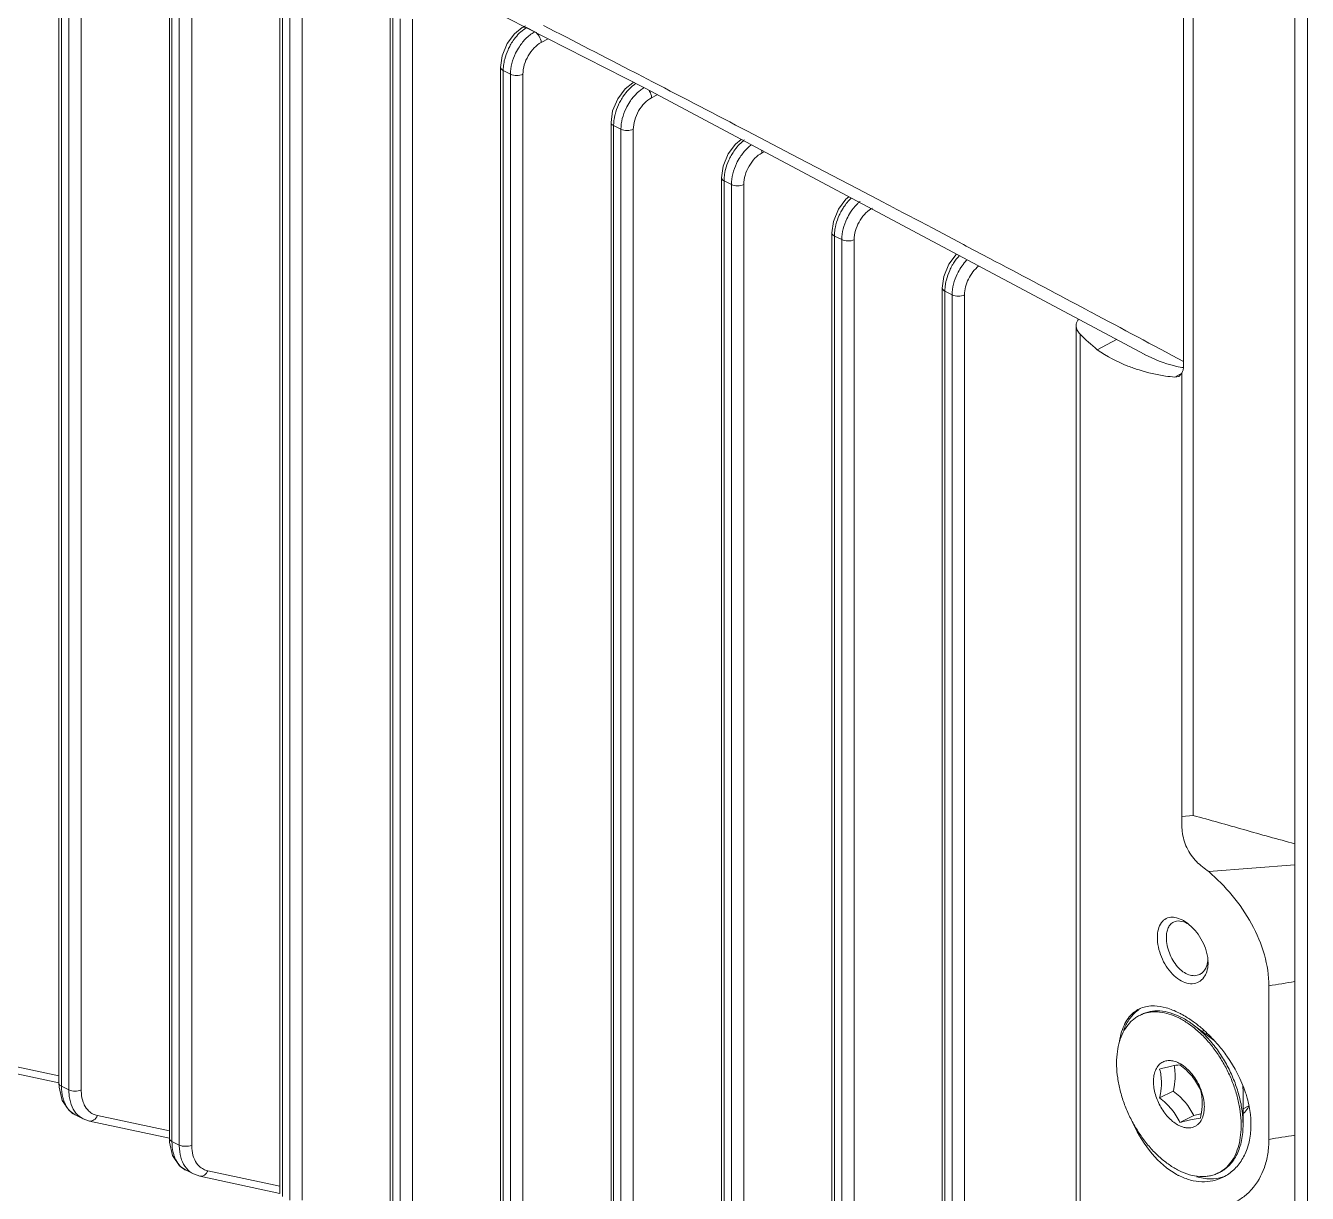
# Model space of a CAD drawing. Header units: millimetres. Extents: x 0 to 9253, y 0 to 2730.
# Drawn here: x 2723.4 to 2795.7, y 1923.4 to 1989.2 of the extents above; entities that cross this region are included whole.
import ezdxf

# ---------------------------------------------------------------- set-up
doc = ezdxf.new("R2010")
doc.units = ezdxf.units.MM
doc.layers.get('0').update_dxf_attribs({"lineweight": 13})

msp = doc.modelspace()

# ---------------------------------------------------------------- linework, layer by layer
at = {"lineweight": 9}
for p, q in [((2795.667, 2145.333), (2795.667, 1807.583)), ((2789.232, 1944.663), (2789.232, 2015.678)), ((2794.96, 1926.635), (2794.96, 2014.087)), ((2726.501, 2001.939), (2758.343, 1985.662)), ((2725.311, 1929.575), (2725.311, 1999.291)), ((2725.457, 1929.398), (2725.457, 1999.114)), ((2725.87, 1998.908), (2725.87, 1929.192)), ((2726.568, 1998.903), (2726.568, 1929.187)), ((2731.534, 1926.464), (2731.534, 1996.179)), ((2731.68, 1926.287), (2731.68, 1996.003)), ((2732.092, 1995.796), (2732.092, 1926.081)), ((2732.79, 1995.792), (2732.79, 1926.076)), ((2737.756, 1923.352), (2737.756, 1993.068)), ((2737.903, 1923.176), (2737.903, 1992.891)), ((2738.315, 1992.685), (2738.315, 1922.969)), ((2739.013, 1992.681), (2739.013, 1922.965)), ((2788.688, 1990.68), (2788.688, 1969.964)), ((2743.979, 1920.241), (2743.979, 1989.957)), ((2744.125, 1920.064), (2744.125, 1989.78)), ((2744.537, 1989.574), (2744.537, 1919.858)), ((2745.235, 1989.569), (2745.235, 1919.854)), ((2750.992, 1988.742), (2750.576, 1988.183)), ((2751.425, 1989.089), (2750.992, 1988.742)), ((2751.425, 1989.089), (2751.597, 1989.191)), ((2751.661, 1989.082), (2752.126, 1988.849)), ((2750.576, 1988.183), (2750.292, 1987.495)), ((2752.88, 1988.454), (2752.489, 1988.245)), ((2750.292, 1987.495), (2750.201, 1986.845)), ((2750.201, 1917.13), (2750.201, 1986.846)), ((2750.348, 1986.669), (2750.76, 1986.463)), ((2750.348, 1916.953), (2750.348, 1986.669)), ((2750.76, 1986.463), (2750.76, 1916.747)), ((2751.458, 1986.458), (2751.458, 1916.742)), ((2757.765, 1986.545), (2757.909, 1986.471)), ((2757.909, 1986.471), (2758.76, 1986.03)), ((2757.647, 1985.977), (2757.214, 1985.631)), ((2757.647, 1985.977), (2757.648, 1985.977)), ((2756.799, 1985.072), (2756.514, 1984.384)), ((2757.214, 1985.631), (2756.799, 1985.072)), ((2758.343, 1985.662), (2786.498, 1970.662)), ((2759.022, 1985.3), (2758.712, 1985.133)), ((2756.514, 1984.384), (2756.424, 1983.734)), ((2756.424, 1914.019), (2756.424, 1983.734)), ((2756.57, 1983.557), (2756.983, 1983.351)), ((2756.57, 1913.842), (2756.57, 1983.557)), ((2756.983, 1983.351), (2756.983, 1913.636)), ((2757.68, 1983.347), (2757.68, 1913.631)), ((2764.115, 1983.244), (2766.577, 1981.958)), ((2763.437, 1982.519), (2763.021, 1981.961)), ((2763.758, 1982.777), (2763.437, 1982.519)), ((2763.021, 1981.961), (2762.737, 1981.272)), ((2765.054, 1982.086), (2764.934, 1982.022)), ((2766.577, 1981.958), (2770.295, 1980.01)), ((2762.737, 1981.272), (2762.646, 1980.623)), ((2762.646, 1910.907), (2762.646, 1980.623)), ((2762.793, 1980.446), (2763.205, 1980.24)), ((2762.793, 1910.731), (2762.793, 1980.446)), ((2763.205, 1980.24), (2763.205, 1910.524)), ((2763.903, 1980.235), (2763.903, 1910.52)), ((2770.295, 1980.01), (2771.803, 1979.217)), ((2769.659, 1979.408), (2769.244, 1978.85)), ((2769.828, 1979.543), (2769.659, 1979.408)), ((2769.244, 1978.85), (2768.959, 1978.161)), ((2771.803, 1979.217), (2771.921, 1979.155)), ((2771.921, 1979.155), (2772.112, 1979.055)), ((2772.112, 1979.055), (2772.528, 1978.836)), ((2772.528, 1978.836), (2772.961, 1978.607)), ((2772.961, 1978.607), (2773.841, 1978.144)), ((2768.959, 1978.161), (2768.869, 1977.511)), ((2773.841, 1978.144), (2774.553, 1977.768)), ((2768.869, 1907.796), (2768.869, 1977.512)), ((2769.015, 1977.335), (2769.428, 1977.129)), ((2769.015, 1907.619), (2769.015, 1977.335)), ((2769.428, 1977.129), (2769.428, 1907.413)), ((2770.125, 1977.124), (2770.125, 1907.409)), ((2774.553, 1977.768), (2776.284, 1976.855)), ((2776.284, 1976.855), (2776.447, 1976.769)), ((2776.447, 1976.769), (2777.772, 1976.068)), ((2775.466, 1975.738), (2775.182, 1975.05)), ((2775.882, 1976.297), (2775.466, 1975.738)), ((2775.182, 1975.05), (2775.091, 1974.4)), ((2775.091, 1904.685), (2775.091, 1974.4)), ((2775.238, 1974.224), (2775.65, 1974.018)), ((2775.238, 1904.508), (2775.238, 1974.224)), ((2775.65, 1974.018), (2775.65, 1904.302)), ((2776.348, 1974.013), (2776.348, 1904.297)), ((2782.678, 1973.465), (2783.164, 1973.206)), ((2783.164, 1973.206), (2783.289, 1973.14)), ((2783.289, 1973.14), (2783.428, 1973.066)), ((2783.428, 1973.066), (2783.488, 1973.034)), ((2782.636, 1972.276), (2782.636, 1847.031)), ((2782.859, 1846.574), (2782.859, 1971.802)), ((2784.91, 1971.508), (2783.826, 1970.918)), ((2788.686, 1969.928), (2788.593, 1969.919)), ((2788.19, 1969.375), (2788.593, 1969.604)), ((2788.427, 1969.422), (2788.19, 1969.375)), ((2788.596, 1969.607), (2788.427, 1969.422)), ((2788.599, 1944.606), (2788.596, 1969.607)), ((2788.599, 1944.606), (2789.232, 1944.663)), ((2790.108, 1941.497), (2794.96, 1941.882)), ((2790.067, 1936.506), (2790.072, 1936.354)), ((2793.499, 1926.4), (2793.499, 1935.052)), ((2721.252, 1930.854), (2725.311, 1929.983)), ((2720.803, 1930.547), (2725.312, 1929.579)), ((2725.311, 1929.575), (2725.32, 1929.344)), ((2725.457, 1929.398), (2725.87, 1929.192)), ((2725.32, 1929.344), (2725.49, 1928.599)), ((2725.49, 1928.599), (2725.881, 1928.021)), ((2725.881, 1928.021), (2726.232, 1927.779)), ((2726.22, 1927.784), (2726.669, 1927.56)), ((2726.67, 1927.56), (2727.026, 1927.435)), ((2727.025, 1927.435), (2731.534, 1926.468)), ((2727.025, 1927.435), (2727.026, 1927.435)), ((2727.475, 1927.743), (2731.534, 1926.872)), ((2794.96, 1920.032), (2794.96, 1926.635)), ((2731.534, 1926.464), (2731.542, 1926.233)), ((2731.542, 1926.233), (2731.713, 1925.488)), ((2731.68, 1926.287), (2732.092, 1926.081)), ((2731.713, 1925.488), (2732.104, 1924.91)), ((2732.104, 1924.91), (2732.454, 1924.667)), ((2732.443, 1924.673), (2732.892, 1924.448)), ((2732.892, 1924.448), (2733.248, 1924.324)), ((2733.697, 1924.632), (2737.756, 1923.761)), ((2733.248, 1924.324), (2737.757, 1923.357)), ((2733.248, 1924.324), (2733.248, 1924.324))]:
    msp.add_line(p, q, dxfattribs=at)
for p, q in [((2790.418, 1931.972), (2789.234, 1932.86)), ((2789.937, 1932.333), (2790.004, 1932.366)), ((2788.113, 1929.125), (2787.341, 1928.739)), ((2792.043, 1929.089), (2792.043, 1927.242)), ((2792.043, 1928.121), (2792.366, 1928.282)), ((2788.489, 1927.353), (2789.262, 1927.739))]:
    msp.add_line(p, q)
for centre, radius, start, end in [((1607.218, -234.32), 2501.2, 62.613036, 62.745678), ((2753.649, 1986.469), 3.325, 150.84268, 155.67581), ((2758.867, 1984.306), 1.933, 122.7534, 126.2439), ((1595.415, -257.083), 2526.841, 62.450533, 62.58741), ((2759.871, 1983.358), 3.325, 150.84268, 155.67581), ((2765.176, 1981.075), 2.081, 126.2255, 128.26316), ((2765.691, 1980.66), 2.265, 126.83881, 130.09171), ((2766.094, 1980.246), 3.325, 150.84268, 155.67581), ((2771.999, 1977.447), 2.397, 130.07624, 131.68001), ((2772.316, 1977.135), 3.325, 150.84268, 155.67581), ((2771.811, 1977.694), 1.382, 118.26158, 121.45116), ((2778.539, 1974.024), 3.325, 150.84268, 155.67581), ((1531.002, -379.692), 2665.341, 61.990904, 62.110275), ((1507.691, -423.515), 2714.978, 61.847098, 61.971511), ((2789.907, 1976.951), 7.154, 241.5417, 256.08692), ((2789.894, 1976.905), 7.106, 256.09918, 259.45154), ((2787.426, 1936.612), 2.467, 49.95544, 52.95455), ((2787.288, 1936.449), 2.68, 45.65003, 49.94198), ((2787.891, 1936.345), 2.184, 6.27404, 10.0511), ((2788.136, 1936.373), 1.937, 3.92265, 6.24504), ((2789.294, 1936.316), 0.685, 296.52691, 305.63501), ((2908.252, 1227.778), 716.531, 99.097346, 99.215681), ((2726.713, 1928.767), 1.1, 235.07, 243.38433), ((2727.687, 1928.735), 1.014, 243.37659, 257.89321), ((2908.26, 1219.072), 716.577, 99.097348, 99.21568), ((2732.935, 1925.656), 1.1, 235.07, 243.38433), ((2733.91, 1925.623), 1.014, 243.37659, 257.89321)]:
    msp.add_arc(centre, radius, start, end, dxfattribs=at)
for centre, radius, start, end in [((2786.898, 1932.318), 1.599, 116.58601, 127.1239), ((2787.362, 1932.029), 2.067, 125.95203, 131.18689), ((2787.04, 1931.718), 1.865, 112.93902, 116.566), ((2787.042, 1931.713), 1.87, 111.26689, 112.93876), ((2786.121, 1928.928), 5.152, 61.15612, 63.45156), ((2785.099, 1927.318), 7.061, 52.34115, 53.40748), ((2789.986, 1931.465), 1.062, 96.8809, 103.45284), ((2784.025, 1926.111), 8.678, 40.63073, 42.95386), ((2783.958, 1926.053), 8.767, 40.21796, 40.63457), ((2787.652, 1929.158), 1.728, 59.92729, 63.39048), ((2791.048, 1928.907), 1.464, 333.03151, 335.49401), ((2790.137, 1927.775), 3.824, 241.08629, 243.46855), ((2789.812, 1926.173), 1.867, 296.5687, 300.17918), ((2789.822, 1926.467), 2.459, 296.57593, 305.07501)]:
    msp.add_arc(centre, radius, start, end)
msp.add_ellipse((2810.959, 1979.97), major_axis=(31.622, 0.928), ratio=0.521057, start_param=-2.680156, end_param=-2.617318, dxfattribs=at)
for points, knots in [([(2750.745, 1988.089), (2750.795, 1988.179), (2751.001, 1988.51), (2751.27, 1988.807), (2751.502, 1988.976)], [0, 0, 0, 0, 0.264322, 1, 1, 1, 1]), ([(2751.425, 1989.089), (2751.457, 1989.108), (2751.542, 1989.125), (2751.622, 1989.1), (2751.661, 1989.082)], [0, 0, 0, 0, 0.45944, 1, 1, 1, 1]), ([(2752.126, 1988.849), (2752.097, 1988.833), (2751.979, 1988.764), (2751.867, 1988.683), (2751.787, 1988.616)], [0, 0, 0, 0, 0.24092, 1, 1, 1, 1]), ([(2752.489, 1988.245), (2752.484, 1988.368), (2752.399, 1988.603), (2752.231, 1988.794), (2752.126, 1988.849)], [0, 0, 0, 0, 0.511053, 1, 1, 1, 1]), ([(2751.257, 1988.009), (2751.179, 1987.89), (2750.911, 1987.416), (2750.76, 1986.866), (2750.76, 1986.463)], [0, 0, 0, 0, 0.260717, 1, 1, 1, 1]), ([(2751.787, 1988.616), (2751.738, 1988.574), (2751.539, 1988.392), (2751.369, 1988.18), (2751.257, 1988.009)], [0, 0, 0, 0, 0.240639, 1, 1, 1, 1]), ([(2752.489, 1988.245), (2752.342, 1988.165), (2752.061, 1987.941), (2751.737, 1987.503), (2751.518, 1986.996), (2751.458, 1986.633), (2751.458, 1986.458)], [0, 0, 0, 0, 0.234324, 0.493124, 0.755655, 1, 1, 1, 1]), ([(2750.392, 1987.125), (2750.403, 1987.185), (2750.457, 1987.429), (2750.541, 1987.666), (2750.619, 1987.839)], [0, 0, 0, 0, 0.244225, 1, 1, 1, 1]), ([(2750.201, 1986.845), (2750.201, 1986.829), (2750.218, 1986.749), (2750.292, 1986.697), (2750.348, 1986.669)], [0, 0, 0, 0, 0.209565, 1, 1, 1, 1]), ([(2750.348, 1986.669), (2750.348, 1986.706), (2750.352, 1986.859), (2750.37, 1987.011), (2750.392, 1987.125)], [0, 0, 0, 0, 0.241689, 1, 1, 1, 1]), ([(2751.458, 1986.458), (2751.35, 1986.407), (2751.108, 1986.37), (2750.866, 1986.41), (2750.76, 1986.463)], [0, 0, 0, 0, 0.501917, 1, 1, 1, 1]), ([(2756.967, 1984.978), (2757.018, 1985.068), (2757.224, 1985.399), (2757.493, 1985.696), (2757.724, 1985.865)], [0, 0, 0, 0, 0.264322, 1, 1, 1, 1]), ([(2758.01, 1985.504), (2757.96, 1985.463), (2757.762, 1985.281), (2757.591, 1985.069), (2757.479, 1984.898)], [0, 0, 0, 0, 0.240639, 1, 1, 1, 1]), ([(2758.712, 1985.133), (2758.564, 1985.054), (2758.284, 1984.83), (2757.959, 1984.392), (2757.74, 1983.885), (2757.68, 1983.522), (2757.68, 1983.347)], [0, 0, 0, 0, 0.234324, 0.493124, 0.755655, 1, 1, 1, 1]), ([(2758.278, 1985.697), (2758.255, 1985.684), (2758.162, 1985.625), (2758.074, 1985.558), (2758.01, 1985.504)], [0, 0, 0, 0, 0.243021, 1, 1, 1, 1]), ([(2758.712, 1985.133), (2758.71, 1985.169), (2758.688, 1985.321), (2758.619, 1985.465), (2758.549, 1985.558)], [0, 0, 0, 0, 0.232542, 1, 1, 1, 1]), ([(2756.614, 1984.014), (2756.625, 1984.074), (2756.679, 1984.318), (2756.763, 1984.555), (2756.841, 1984.727)], [0, 0, 0, 0, 0.244225, 1, 1, 1, 1]), ([(2757.479, 1984.898), (2757.401, 1984.779), (2757.134, 1984.304), (2756.983, 1983.755), (2756.983, 1983.351)], [0, 0, 0, 0, 0.260717, 1, 1, 1, 1]), ([(2756.424, 1983.734), (2756.424, 1983.717), (2756.441, 1983.638), (2756.514, 1983.585), (2756.57, 1983.557)], [0, 0, 0, 0, 0.209565, 1, 1, 1, 1]), ([(2756.57, 1983.557), (2756.57, 1983.594), (2756.574, 1983.747), (2756.593, 1983.9), (2756.614, 1984.014)], [0, 0, 0, 0, 0.241689, 1, 1, 1, 1]), ([(2757.68, 1983.347), (2757.573, 1983.296), (2757.33, 1983.259), (2757.088, 1983.298), (2756.983, 1983.351)], [0, 0, 0, 0, 0.501917, 1, 1, 1, 1]), ([(2763.19, 1981.866), (2763.237, 1981.95), (2763.429, 1982.262), (2763.676, 1982.542), (2763.888, 1982.709)], [0, 0, 0, 0, 0.262642, 1, 1, 1, 1]), ([(2764.233, 1982.393), (2764.183, 1982.351), (2763.984, 1982.17), (2763.814, 1981.958), (2763.702, 1981.787)], [0, 0, 0, 0, 0.240639, 1, 1, 1, 1]), ([(2764.934, 1982.022), (2764.934, 1982.034), (2764.93, 1982.083), (2764.92, 1982.131), (2764.91, 1982.167)], [0, 0, 0, 0, 0.237227, 1, 1, 1, 1]), ([(2762.837, 1980.903), (2762.848, 1980.963), (2762.902, 1981.207), (2762.986, 1981.444), (2763.064, 1981.616)], [0, 0, 0, 0, 0.244225, 1, 1, 1, 1]), ([(2763.702, 1981.787), (2763.624, 1981.668), (2763.356, 1981.193), (2763.205, 1980.643), (2763.205, 1980.24)], [0, 0, 0, 0, 0.260717, 1, 1, 1, 1]), ([(2764.934, 1982.022), (2764.787, 1981.943), (2764.506, 1981.718), (2764.182, 1981.28), (2763.963, 1980.773), (2763.903, 1980.41), (2763.903, 1980.235)], [0, 0, 0, 0, 0.234324, 0.493124, 0.755655, 1, 1, 1, 1]), ([(2762.793, 1980.446), (2762.793, 1980.483), (2762.797, 1980.636), (2762.816, 1980.789), (2762.837, 1980.903)], [0, 0, 0, 0, 0.241689, 1, 1, 1, 1]), ([(2762.646, 1980.623), (2762.646, 1980.606), (2762.663, 1980.527), (2762.737, 1980.474), (2762.793, 1980.446)], [0, 0, 0, 0, 0.209565, 1, 1, 1, 1]), ([(2763.903, 1980.235), (2763.795, 1980.184), (2763.553, 1980.148), (2763.311, 1980.187), (2763.205, 1980.24)], [0, 0, 0, 0, 0.501917, 1, 1, 1, 1]), ([(2769.412, 1978.755), (2769.451, 1978.823), (2769.607, 1979.082), (2769.801, 1979.319), (2769.964, 1979.472)], [0, 0, 0, 0, 0.258854, 1, 1, 1, 1]), ([(2770.404, 1979.238), (2770.36, 1979.198), (2770.181, 1979.027), (2770.027, 1978.832), (2769.924, 1978.675)], [0, 0, 0, 0, 0.241866, 1, 1, 1, 1]), ([(2769.924, 1978.675), (2769.846, 1978.557), (2769.579, 1978.082), (2769.428, 1977.532), (2769.428, 1977.129)], [0, 0, 0, 0, 0.260717, 1, 1, 1, 1]), ([(2771.09, 1978.873), (2770.8, 1978.695), (2770.336, 1978.15), (2770.125, 1977.469), (2770.125, 1977.124)], [0, 0, 0, 0, 0.496522, 1, 1, 1, 1]), ([(2769.015, 1977.335), (2769.015, 1977.372), (2769.019, 1977.525), (2769.038, 1977.677), (2769.059, 1977.791)], [0, 0, 0, 0, 0.241689, 1, 1, 1, 1]), ([(2769.059, 1977.791), (2769.071, 1977.851), (2769.124, 1978.095), (2769.209, 1978.333), (2769.286, 1978.505)], [0, 0, 0, 0, 0.244225, 1, 1, 1, 1]), ([(2768.869, 1977.511), (2768.869, 1977.495), (2768.886, 1977.415), (2768.959, 1977.363), (2769.015, 1977.335)], [0, 0, 0, 0, 0.209565, 1, 1, 1, 1]), ([(2770.125, 1977.124), (2770.018, 1977.073), (2769.776, 1977.037), (2769.533, 1977.076), (2769.428, 1977.129)], [0, 0, 0, 0, 0.501917, 1, 1, 1, 1]), ([(2775.635, 1975.644), (2775.665, 1975.698), (2775.788, 1975.904), (2775.934, 1976.097), (2776.055, 1976.228)], [0, 0, 0, 0, 0.255919, 1, 1, 1, 1]), ([(2776.489, 1975.994), (2776.458, 1975.962), (2776.334, 1975.827), (2776.223, 1975.68), (2776.147, 1975.564)], [0, 0, 0, 0, 0.244891, 1, 1, 1, 1]), ([(2777.147, 1975.645), (2776.904, 1975.449), (2776.52, 1974.938), (2776.348, 1974.32), (2776.348, 1974.013)], [0, 0, 0, 0, 0.504433, 1, 1, 1, 1]), ([(2775.282, 1974.68), (2775.293, 1974.74), (2775.347, 1974.984), (2775.431, 1975.221), (2775.509, 1975.393)], [0, 0, 0, 0, 0.244225, 1, 1, 1, 1]), ([(2776.147, 1975.564), (2776.069, 1975.445), (2775.801, 1974.97), (2775.65, 1974.421), (2775.65, 1974.018)], [0, 0, 0, 0, 0.260717, 1, 1, 1, 1]), ([(2775.091, 1974.4), (2775.091, 1974.383), (2775.109, 1974.304), (2775.182, 1974.252), (2775.238, 1974.224)], [0, 0, 0, 0, 0.209565, 1, 1, 1, 1]), ([(2775.238, 1974.224), (2775.238, 1974.261), (2775.242, 1974.414), (2775.261, 1974.566), (2775.282, 1974.68)], [0, 0, 0, 0, 0.241689, 1, 1, 1, 1]), ([(2776.348, 1974.013), (2776.24, 1973.962), (2775.998, 1973.925), (2775.756, 1973.965), (2775.65, 1974.018)], [0, 0, 0, 0, 0.501917, 1, 1, 1, 1]), ([(2782.636, 1972.276), (2782.636, 1972.307), (2782.648, 1972.44), (2782.707, 1972.566), (2782.766, 1972.648)], [0, 0, 0, 0, 0.238181, 1, 1, 1, 1]), ([(2782.859, 1971.802), (2782.793, 1971.868), (2782.681, 1972.012), (2782.636, 1972.192), (2782.636, 1972.276)], [0, 0, 0, 0, 0.5285, 1, 1, 1, 1]), ([(2786.183, 1969.782), (2785.972, 1969.849), (2785.148, 1970.14), (2784.366, 1970.551), (2783.826, 1970.918)], [0, 0, 0, 0, 0.253158, 1, 1, 1, 1]), ([(2788.19, 1969.375), (2788.017, 1969.392), (2787.339, 1969.477), (2786.669, 1969.629), (2786.183, 1969.782)], [0, 0, 0, 0, 0.254007, 1, 1, 1, 1]), ([(2790.108, 1941.497), (2789.996, 1941.592), (2789.753, 1941.763), (2789.402, 1942.055), (2789.106, 1942.424), (2788.788, 1942.975), (2788.61, 1943.584), (2788.588, 1944.182), (2788.599, 1944.466), (2788.598, 1944.606)], [0, 0, 0, 0, 0.121221, 0.244043, 0.374304, 0.508184, 0.766586, 0.885066, 1, 1, 1, 1]), ([(2794.96, 1943.072), (2794, 1943.32), (2792.095, 1943.867), (2790.186, 1944.398), (2789.233, 1944.663)], [0, 0, 0, 0, 0.500511, 1, 1, 1, 1]), ([(2793.499, 1935.052), (2793.5, 1935.64), (2793.301, 1936.863), (2792.569, 1938.596), (2791.482, 1940.174), (2790.586, 1941.091), (2790.108, 1941.497)], [0, 0, 0, 0, 0.235909, 0.489109, 0.748743, 1, 1, 1, 1]), ([(2787.212, 1937.784), (2787.21, 1937.942), (2787.242, 1938.237), (2787.407, 1938.622), (2787.695, 1938.878), (2787.938, 1938.925), (2788.056, 1938.923)], [0, 0, 0, 0, 0.299801, 0.553858, 0.776011, 1, 1, 1, 1]), ([(2788.056, 1938.923), (2788.1, 1938.923), (2788.29, 1938.906), (2788.473, 1938.84), (2788.604, 1938.774)], [0, 0, 0, 0, 0.230578, 1, 1, 1, 1]), ([(2787.722, 1937.776), (2787.723, 1937.876), (2787.738, 1938.064), (2787.811, 1938.323), (2787.939, 1938.528), (2788.06, 1938.623), (2788.124, 1938.655)], [0, 0, 0, 0, 0.295949, 0.557333, 0.78795, 1, 1, 1, 1]), ([(2788.124, 1938.655), (2788.233, 1938.709), (2788.516, 1938.743), (2788.772, 1938.64), (2788.901, 1938.568)], [0, 0, 0, 0, 0.451839, 1, 1, 1, 1]), ([(2788.604, 1938.774), (2788.63, 1938.761), (2788.737, 1938.704), (2788.838, 1938.636), (2788.912, 1938.58)], [0, 0, 0, 0, 0.240528, 1, 1, 1, 1]), ([(2789.161, 1938.365), (2789.252, 1938.276), (2789.6, 1937.888), (2789.851, 1937.414), (2789.966, 1937.038)], [0, 0, 0, 0, 0.244801, 1, 1, 1, 1]), ([(2789.632, 1935.328), (2789.53, 1935.256), (2789.278, 1935.155), (2788.856, 1935.188), (2788.432, 1935.382), (2788.035, 1935.716), (2787.693, 1936.16), (2787.427, 1936.679), (2787.257, 1937.227), (2787.209, 1937.603), (2787.212, 1937.784)], [0, 0, 0, 0, 0.093411, 0.193279, 0.306466, 0.434619, 0.574893, 0.720944, 0.865758, 1, 1, 1, 1]), ([(2789.6, 1935.703), (2789.51, 1935.658), (2789.299, 1935.607), (2788.964, 1935.668), (2788.635, 1935.849), (2788.333, 1936.132), (2788.076, 1936.495), (2787.817, 1937.034), (2787.728, 1937.484), (2787.722, 1937.776)], [0, 0, 0, 0, 0.093963, 0.196168, 0.31176, 0.441239, 0.581333, 0.726089, 1, 1, 1, 1]), ([(2789.961, 1936.106), (2789.946, 1936.07), (2789.881, 1935.938), (2789.781, 1935.822), (2789.693, 1935.759)], [0, 0, 0, 0, 0.265231, 1, 1, 1, 1]), ([(2790.072, 1936.354), (2790.073, 1936.299), (2790.065, 1936.092), (2790.018, 1935.885), (2789.958, 1935.746)], [0, 0, 0, 0, 0.266364, 1, 1, 1, 1]), ([(2790.056, 1936.609), (2790.056, 1936.564), (2790.05, 1936.393), (2790.011, 1936.222), (2789.961, 1936.106)], [0, 0, 0, 0, 0.264102, 1, 1, 1, 1]), ([(2789.958, 1935.746), (2789.939, 1935.702), (2789.86, 1935.544), (2789.739, 1935.404), (2789.632, 1935.328)], [0, 0, 0, 0, 0.265174, 1, 1, 1, 1]), ([(2725.457, 1929.398), (2725.436, 1929.409), (2725.369, 1929.447), (2725.311, 1929.521), (2725.311, 1929.575)], [0, 0, 0, 0, 0.307754, 1, 1, 1, 1]), ([(2725.583, 1928.575), (2725.561, 1928.637), (2725.485, 1928.905), (2725.457, 1929.185), (2725.457, 1929.398)], [0, 0, 0, 0, 0.234569, 1, 1, 1, 1]), ([(2726.568, 1929.187), (2726.46, 1929.136), (2726.218, 1929.1), (2725.976, 1929.139), (2725.87, 1929.192)], [0, 0, 0, 0, 0.501917, 1, 1, 1, 1]), ([(2725.87, 1929.192), (2725.87, 1929.118), (2725.88, 1928.839), (2725.932, 1928.56), (2726, 1928.366)], [0, 0, 0, 0, 0.264668, 1, 1, 1, 1]), ([(2726.568, 1929.187), (2726.568, 1929.126), (2726.576, 1928.893), (2726.619, 1928.66), (2726.677, 1928.499)], [0, 0, 0, 0, 0.264568, 1, 1, 1, 1]), ([(2726.083, 1927.866), (2725.969, 1927.946), (2725.76, 1928.161), (2725.632, 1928.43), (2725.583, 1928.575)], [0, 0, 0, 0, 0.47508, 1, 1, 1, 1]), ([(2726, 1928.366), (2726.062, 1928.191), (2726.231, 1927.869), (2726.515, 1927.637), (2726.667, 1927.561)], [0, 0, 0, 0, 0.522368, 1, 1, 1, 1]), ([(2726.677, 1928.499), (2726.695, 1928.449), (2726.77, 1928.266), (2726.886, 1928.097), (2726.992, 1927.997)], [0, 0, 0, 0, 0.26525, 1, 1, 1, 1]), ([(2727.026, 1927.435), (2727.068, 1927.426), (2727.162, 1927.428), (2727.342, 1927.512), (2727.436, 1927.646), (2727.475, 1927.743)], [0, 0, 0, 0, 0.224227, 0.463458, 1, 1, 1, 1]), ([(2731.68, 1926.287), (2731.658, 1926.298), (2731.592, 1926.336), (2731.533, 1926.409), (2731.533, 1926.464)], [0, 0, 0, 0, 0.307754, 1, 1, 1, 1]), ([(2731.805, 1925.464), (2731.784, 1925.526), (2731.707, 1925.793), (2731.68, 1926.074), (2731.68, 1926.287)], [0, 0, 0, 0, 0.234569, 1, 1, 1, 1]), ([(2732.79, 1926.076), (2732.682, 1926.025), (2732.44, 1925.989), (2732.198, 1926.028), (2732.092, 1926.081)], [0, 0, 0, 0, 0.501917, 1, 1, 1, 1]), ([(2732.092, 1926.081), (2732.092, 1926.007), (2732.103, 1925.728), (2732.154, 1925.449), (2732.223, 1925.255)], [0, 0, 0, 0, 0.264668, 1, 1, 1, 1]), ([(2732.79, 1926.076), (2732.79, 1926.015), (2732.799, 1925.782), (2732.842, 1925.549), (2732.899, 1925.388)], [0, 0, 0, 0, 0.264568, 1, 1, 1, 1]), ([(2790.109, 1922.536), (2790.556, 1922.523), (2791.243, 1922.651), (2792.032, 1923.095), (2792.73, 1923.726), (2793.214, 1924.6), (2793.463, 1925.588), (2793.5, 1926.125), (2793.499, 1926.4)], [0, 0, 0, 0, 0.233633, 0.350432, 0.469543, 0.720836, 0.856605, 1, 1, 1, 1]), ([(2732.306, 1924.755), (2732.192, 1924.834), (2731.983, 1925.05), (2731.855, 1925.318), (2731.805, 1925.464)], [0, 0, 0, 0, 0.47508, 1, 1, 1, 1]), ([(2732.223, 1925.255), (2732.285, 1925.08), (2732.453, 1924.758), (2732.738, 1924.526), (2732.889, 1924.45)], [0, 0, 0, 0, 0.522368, 1, 1, 1, 1]), ([(2732.899, 1925.388), (2732.917, 1925.338), (2732.993, 1925.155), (2733.108, 1924.986), (2733.214, 1924.886)], [0, 0, 0, 0, 0.26525, 1, 1, 1, 1]), ([(2733.248, 1924.324), (2733.291, 1924.315), (2733.385, 1924.316), (2733.565, 1924.401), (2733.659, 1924.534), (2733.697, 1924.632)], [0, 0, 0, 0, 0.224227, 0.463458, 1, 1, 1, 1])]:
    msp.add_open_spline(points, degree=3, knots=knots, dxfattribs=at)
for points in [[(2751.502, 1988.976), (2751.553, 1989.014), (2751.606, 1989.049), (2751.661, 1989.082)], [(2757.648, 1985.977), (2757.661, 1985.986), (2757.676, 1985.992), (2757.691, 1985.996)], [(2788.688, 1969.964), (2788.688, 1969.899), (2788.68, 1969.834), (2788.664, 1969.772)], [(2788.664, 1969.772), (2788.649, 1969.715), (2788.626, 1969.659), (2788.596, 1969.607)], [(2789.966, 1937.038), (2789.997, 1936.936), (2790.022, 1936.832), (2790.041, 1936.726)], [(2726.992, 1927.997), (2727.063, 1927.93), (2727.145, 1927.872), (2727.233, 1927.828)], [(2733.214, 1924.886), (2733.286, 1924.818), (2733.368, 1924.761), (2733.455, 1924.717)]]:
    msp.add_open_spline(points, degree=3, dxfattribs=at)
for points, knots in [([(2786.182, 1933.748), (2786.217, 1933.766), (2786.363, 1933.833), (2786.519, 1933.877), (2786.638, 1933.898)], [0, 0, 0, 0, 0.246809, 1, 1, 1, 1]), ([(2786.638, 1933.898), (2786.771, 1933.921), (2787.134, 1933.943), (2787.746, 1933.834), (2788.194, 1933.651), (2788.424, 1933.536)], [0, 0, 0, 0, 0.219473, 0.584008, 1, 1, 1, 1]), ([(2788.426, 1924.645), (2788.24, 1924.738), (2787.869, 1924.961), (2787.347, 1925.375), (2786.85, 1925.872), (2786.389, 1926.441), (2785.976, 1927.067), (2785.62, 1927.737), (2785.328, 1928.435), (2785.109, 1929.144), (2784.966, 1929.85), (2784.904, 1930.534), (2784.924, 1931.183), (2785.025, 1931.78), (2785.207, 1932.313), (2785.466, 1932.769), (2785.746, 1933.079), (2786, 1933.273), (2786.136, 1933.351), (2786.206, 1933.386)], [0, 0, 0, 0, 0.059819, 0.123727, 0.191181, 0.261412, 0.333493, 0.406397, 0.479054, 0.550408, 0.619472, 0.685381, 0.747462, 0.805305, 0.858846, 0.90846, 0.955027, 0.977622, 1, 1, 1, 1]), ([(2785.073, 1931.941), (2785.104, 1932.12), (2785.183, 1932.457), (2785.368, 1932.919), (2785.613, 1933.304), (2785.821, 1933.509), (2785.932, 1933.593)], [0, 0, 0, 0, 0.285366, 0.544306, 0.780263, 1, 1, 1, 1]), ([(2785.31, 1932.553), (2785.387, 1932.755), (2785.575, 1933.132), (2785.85, 1933.452), (2786.001, 1933.584)], [0, 0, 0, 0, 0.519109, 1, 1, 1, 1]), ([(2788.532, 1933.298), (2788.34, 1933.394), (2787.957, 1933.549), (2787.458, 1933.643), (2787.077, 1933.645), (2786.808, 1933.612), (2786.551, 1933.545), (2786.389, 1933.478), (2786.311, 1933.439)], [0, 0, 0, 0, 0.27895, 0.534781, 0.655554, 0.772579, 0.886969, 1, 1, 1, 1]), ([(2786.363, 1933.456), (2786.514, 1933.515), (2786.839, 1933.595), (2787.356, 1933.594), (2787.897, 1933.479), (2788.25, 1933.333), (2788.426, 1933.245)], [0, 0, 0, 0, 0.227084, 0.46578, 0.722268, 1, 1, 1, 1]), ([(2788.426, 1933.245), (2788.609, 1933.154), (2788.974, 1932.935), (2789.489, 1932.529), (2789.98, 1932.043), (2790.435, 1931.487), (2790.845, 1930.874), (2791.201, 1930.218), (2791.495, 1929.533), (2791.72, 1928.835), (2791.87, 1928.139), (2791.943, 1927.461), (2791.937, 1926.816), (2791.852, 1926.218), (2791.688, 1925.68), (2791.449, 1925.214), (2791.138, 1924.832), (2790.884, 1924.638), (2790.75, 1924.56)], [0, 0, 0, 0, 0.059519, 0.123051, 0.190078, 0.259866, 0.331528, 0.404077, 0.476484, 0.547726, 0.61684, 0.682973, 0.745443, 0.803807, 0.857937, 0.908105, 0.955053, 1, 1, 1, 1]), ([(2789.234, 1932.86), (2789.177, 1932.903), (2788.953, 1933.064), (2788.715, 1933.207), (2788.532, 1933.298)], [0, 0, 0, 0, 0.258659, 1, 1, 1, 1]), ([(2788.606, 1933.44), (2788.665, 1933.408), (2788.907, 1933.269), (2789.138, 1933.113), (2789.308, 1932.987)], [0, 0, 0, 0, 0.241486, 1, 1, 1, 1]), ([(2792.043, 1927.242), (2792.043, 1927.496), (2792.006, 1928.017), (2791.852, 1928.801), (2791.602, 1929.591), (2791.265, 1930.364), (2790.849, 1931.098), (2790.366, 1931.772), (2789.831, 1932.366), (2789.437, 1932.708), (2789.234, 1932.86)], [0, 0, 0, 0, 0.117252, 0.24099, 0.369313, 0.500003, 0.630692, 0.759014, 0.882754, 1, 1, 1, 1]), ([(2789.413, 1932.908), (2789.496, 1932.843), (2789.836, 1932.569), (2790.152, 1932.266), (2790.377, 1932.025)], [0, 0, 0, 0, 0.242507, 1, 1, 1, 1]), ([(2790.652, 1931.714), (2790.821, 1931.515), (2791.454, 1930.695), (2791.944, 1929.76), (2792.186, 1929.023)], [0, 0, 0, 0, 0.251433, 1, 1, 1, 1]), ([(2788.426, 1930.703), (2788.337, 1930.748), (2788.158, 1930.818), (2787.884, 1930.856), (2787.627, 1930.819), (2787.401, 1930.705), (2787.219, 1930.52), (2787.086, 1930.276), (2787.007, 1929.984), (2786.991, 1929.773), (2786.991, 1929.663)], [0, 0, 0, 0, 0.134913, 0.257203, 0.370315, 0.480084, 0.593366, 0.715946, 0.851202, 1, 1, 1, 1]), ([(2788.489, 1930.6), (2788.331, 1930.591), (2788.066, 1930.547), (2787.685, 1930.457), (2787.46, 1930.396), (2787.341, 1930.363)], [0, 0, 0, 0, 0.405706, 0.683592, 1, 1, 1, 1]), ([(2787.444, 1929.602), (2787.444, 1929.735), (2787.426, 1929.991), (2787.373, 1930.243), (2787.341, 1930.363)], [0, 0, 0, 0, 0.51675, 1, 1, 1, 1]), ([(2788.216, 1929.988), (2788.216, 1930.087), (2788.206, 1930.279), (2788.177, 1930.469), (2788.158, 1930.56)], [0, 0, 0, 0, 0.512957, 1, 1, 1, 1]), ([(2789.638, 1929.214), (2789.574, 1929.345), (2789.434, 1929.604), (2789.171, 1929.969), (2788.852, 1930.303), (2788.613, 1930.504), (2788.489, 1930.6)], [0, 0, 0, 0, 0.238826, 0.485903, 0.740661, 1, 1, 1, 1]), ([(2789.661, 1929.222), (2789.602, 1929.375), (2789.461, 1929.67), (2789.192, 1930.069), (2788.879, 1930.405), (2788.64, 1930.583), (2788.518, 1930.653)], [0, 0, 0, 0, 0.264254, 0.52482, 0.772507, 1, 1, 1, 1]), ([(2786.991, 1929.663), (2786.991, 1929.543), (2787.011, 1929.297), (2787.094, 1928.929), (2787.226, 1928.561), (2787.404, 1928.207), (2787.619, 1927.881), (2787.866, 1927.595), (2788.133, 1927.359), (2788.328, 1927.236), (2788.426, 1927.187)], [0, 0, 0, 0, 0.119775, 0.246814, 0.378463, 0.511666, 0.643235, 0.770118, 0.889679, 1, 1, 1, 1]), ([(2787.341, 1928.739), (2787.357, 1928.812), (2787.412, 1929.097), (2787.444, 1929.387), (2787.444, 1929.602)], [0, 0, 0, 0, 0.258184, 1, 1, 1, 1]), ([(2788.113, 1929.125), (2788.129, 1929.198), (2788.184, 1929.483), (2788.216, 1929.773), (2788.216, 1929.988)], [0, 0, 0, 0, 0.258178, 1, 1, 1, 1]), ([(2792.023, 1929.417), (2792.026, 1929.389), (2792.038, 1929.28), (2792.043, 1929.17), (2792.043, 1929.089)], [0, 0, 0, 0, 0.255366, 1, 1, 1, 1]), ([(2787.341, 1928.739), (2787.465, 1928.642), (2787.704, 1928.442), (2788.023, 1928.108), (2788.286, 1927.742), (2788.426, 1927.483), (2788.489, 1927.353)], [0, 0, 0, 0, 0.259339, 0.514097, 0.761174, 1, 1, 1, 1]), ([(2789.262, 1927.739), (2789.199, 1927.869), (2789.058, 1928.128), (2788.795, 1928.494), (2788.476, 1928.828), (2788.237, 1929.028), (2788.113, 1929.125)], [0, 0, 0, 0, 0.238826, 0.485903, 0.74066, 1, 1, 1, 1]), ([(2789.638, 1929.214), (2789.67, 1929.095), (2789.722, 1928.843), (2789.74, 1928.586), (2789.74, 1928.454)], [0, 0, 0, 0, 0.483254, 1, 1, 1, 1]), ([(2789.861, 1928.227), (2789.861, 1928.391), (2789.823, 1928.732), (2789.725, 1929.059), (2789.661, 1929.222)], [0, 0, 0, 0, 0.482825, 1, 1, 1, 1]), ([(2792.186, 1929.023), (2792.219, 1928.921), (2792.341, 1928.52), (2792.423, 1928.107), (2792.458, 1927.798)], [0, 0, 0, 0, 0.256014, 1, 1, 1, 1]), ([(2789.74, 1928.454), (2789.74, 1928.384), (2789.73, 1928.094), (2789.683, 1927.806), (2789.638, 1927.591)], [0, 0, 0, 0, 0.24075, 1, 1, 1, 1]), ([(2789.722, 1927.541), (2789.745, 1927.59), (2789.798, 1927.721), (2789.85, 1927.952), (2789.861, 1928.133), (2789.861, 1928.227)], [0, 0, 0, 0, 0.229817, 0.599625, 1, 1, 1, 1]), ([(2792.054, 1927.862), (2792.084, 1927.887), (2792.204, 1927.997), (2792.297, 1928.134), (2792.353, 1928.243)], [0, 0, 0, 0, 0.240959, 1, 1, 1, 1]), ([(2788.288, 1924.428), (2787.767, 1924.716), (2786.799, 1925.576), (2786.136, 1926.666), (2785.854, 1927.27)], [0, 0, 0, 0, 0.471748, 1, 1, 1, 1]), ([(2788.426, 1927.187), (2788.491, 1927.155), (2788.621, 1927.1), (2788.82, 1927.052), (2789.011, 1927.041), (2789.192, 1927.069), (2789.358, 1927.135), (2789.505, 1927.238), (2789.63, 1927.375), (2789.694, 1927.483), (2789.722, 1927.541)], [0, 0, 0, 0, 0.143613, 0.277389, 0.402444, 0.521132, 0.636624, 0.752625, 0.87276, 1, 1, 1, 1]), ([(2788.489, 1927.353), (2788.609, 1927.386), (2788.833, 1927.447), (2789.214, 1927.538), (2789.479, 1927.581), (2789.638, 1927.591)], [0, 0, 0, 0, 0.316407, 0.594295, 1, 1, 1, 1]), ([(2789.687, 1927.852), (2789.653, 1927.844), (2789.511, 1927.808), (2789.369, 1927.769), (2789.262, 1927.739)], [0, 0, 0, 0, 0.238015, 1, 1, 1, 1]), ([(2790.752, 1924.557), (2790.853, 1924.607), (2791.047, 1924.728), (2791.306, 1924.96), (2791.529, 1925.243), (2791.715, 1925.571), (2791.861, 1925.94), (2792.005, 1926.497), (2792.043, 1926.94), (2792.043, 1927.242)], [0, 0, 0, 0, 0.107708, 0.217563, 0.331491, 0.451035, 0.577281, 0.710849, 1, 1, 1, 1]), ([(2792.49, 1927.229), (2792.49, 1926.939), (2792.439, 1926.377), (2792.194, 1925.595), (2791.795, 1924.936), (2791.432, 1924.592), (2791.235, 1924.454)], [0, 0, 0, 0, 0.275496, 0.532221, 0.772116, 1, 1, 1, 1]), ([(2792.458, 1927.798), (2792.463, 1927.75), (2792.482, 1927.561), (2792.49, 1927.371), (2792.49, 1927.229)], [0, 0, 0, 0, 0.253995, 1, 1, 1, 1]), ([(2790.647, 1924.504), (2790.569, 1924.465), (2790.407, 1924.398), (2790.15, 1924.331), (2789.881, 1924.298), (2789.501, 1924.3), (2789.001, 1924.394), (2788.618, 1924.549), (2788.426, 1924.645)], [0, 0, 0, 0, 0.11303, 0.227418, 0.344442, 0.465215, 0.721048, 1, 1, 1, 1]), ([(2790.922, 1924.268), (2790.74, 1924.176), (2790.346, 1924.038), (2789.712, 1923.985), (2789.057, 1924.087), (2788.636, 1924.251), (2788.429, 1924.354)], [0, 0, 0, 0, 0.236991, 0.478863, 0.731618, 1, 1, 1, 1]), ([(2790.918, 1924.286), (2790.689, 1924.208), (2790.176, 1924.133), (2789.669, 1924.22), (2789.416, 1924.295)], [0, 0, 0, 0, 0.477813, 1, 1, 1, 1])]:
    msp.add_open_spline(points, degree=3, knots=knots)

doc.saveas('drawing.dxf')
